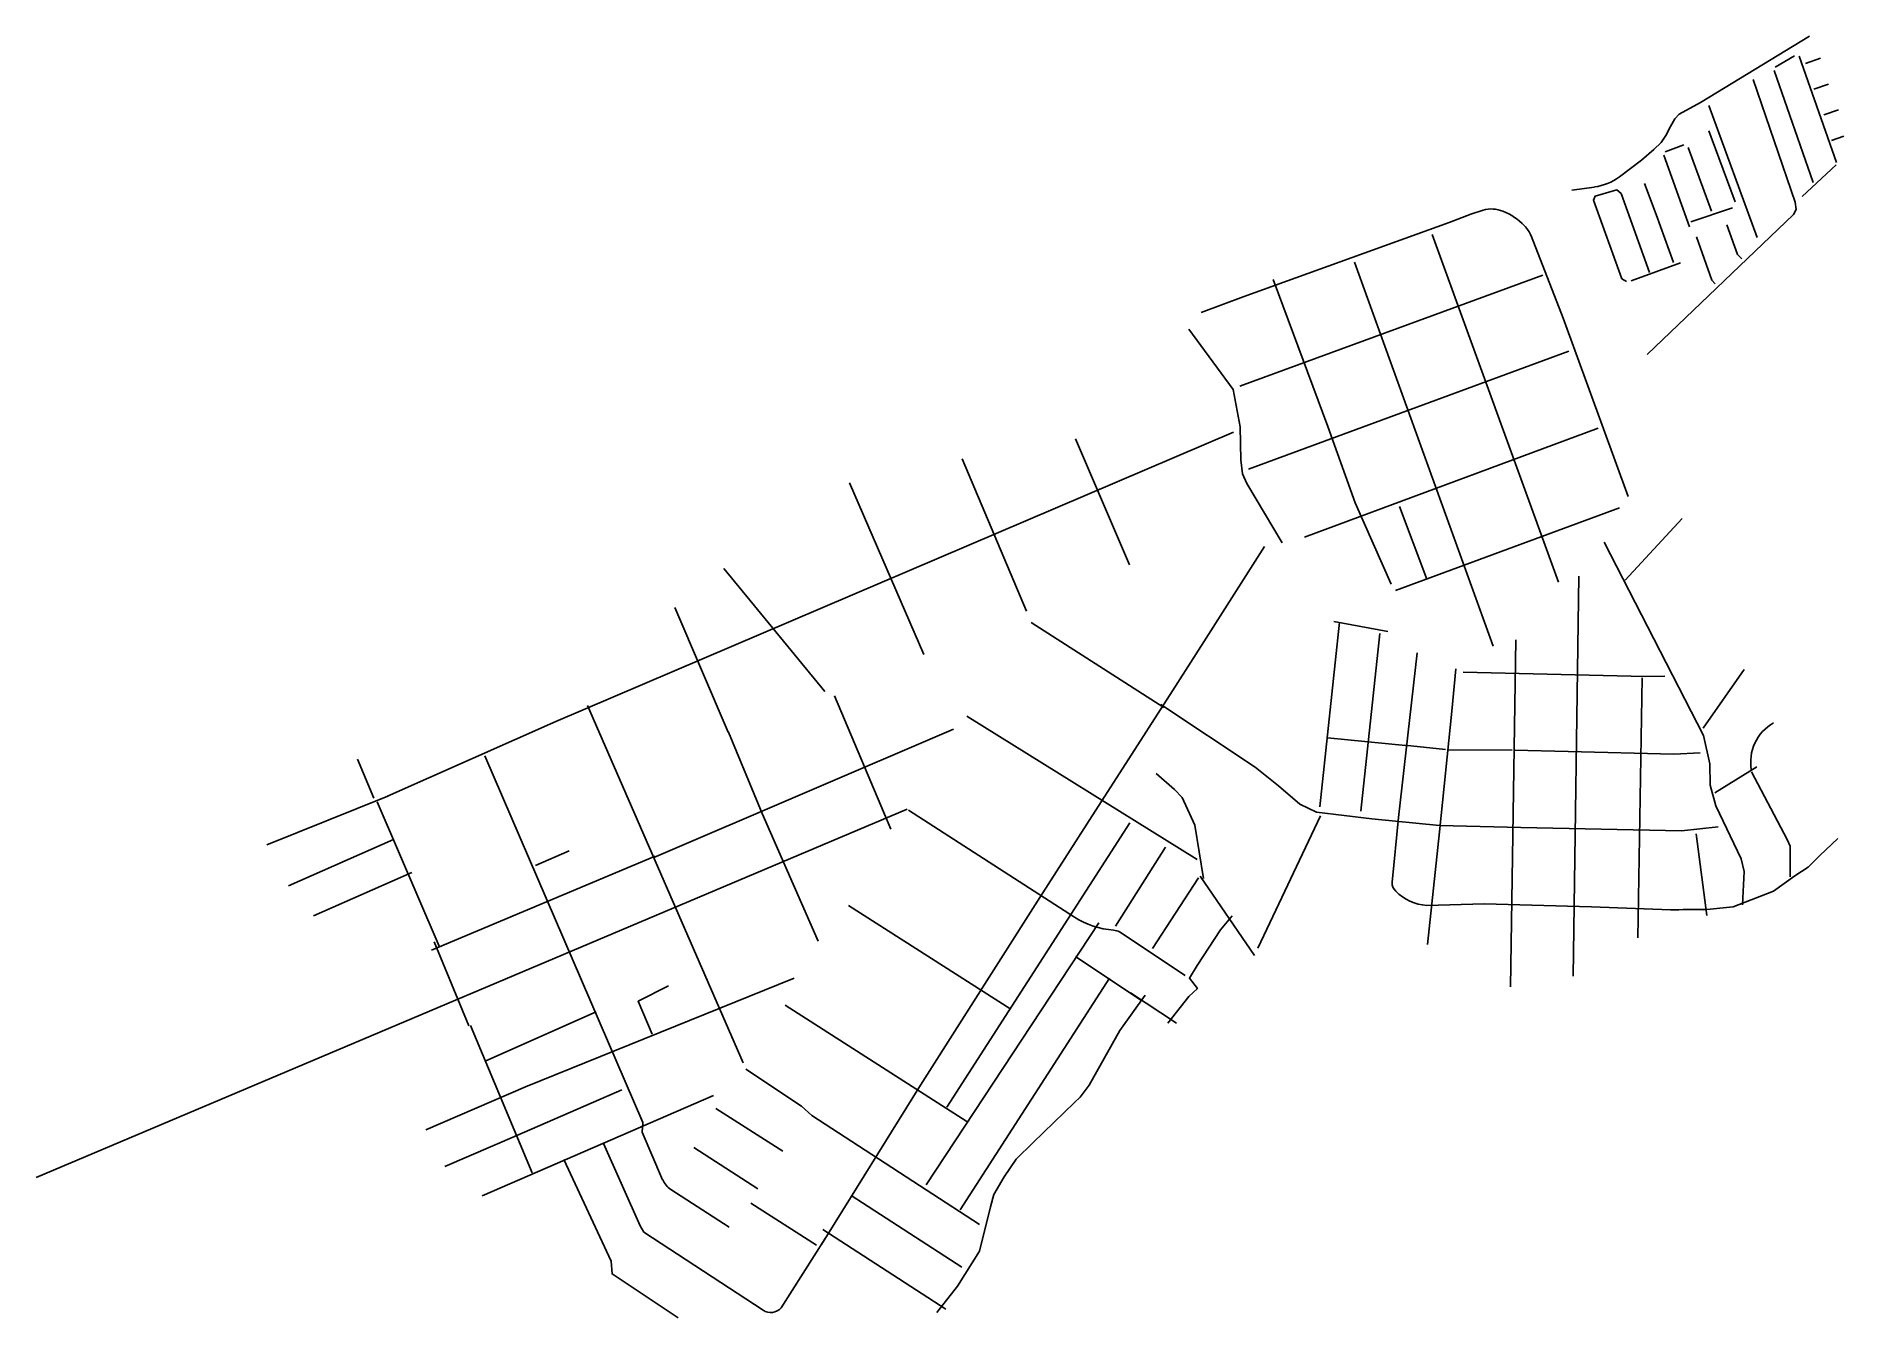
# Model space of a CAD drawing. Header units: metres. Extents: x 334933 to 337503, y 7381666 to 7383488.
import ezdxf

# ---------------------------------------------------------------- set-up
doc = ezdxf.new("R2010")
doc.units = ezdxf.units.M
doc.layers.add('ETAPA 02', color=4, linetype='Continuous', true_color=0x00ffff)
doc.layers.add('ETAPA01', color=41, linetype='Continuous', true_color=0xffecb3)

msp = doc.modelspace()

# ---------------------------------------------------------------- linework, layer by layer
at = {"layer": 'ETAPA 02', "color": 81, "linetype": 'Continuous', "true_color": 0x9fff7f}
for p, q in [((337299.3, 7383393.8), (337454.3, 7383488.3)), ((337269.2, 7383377.2), (337299.3, 7383393.8)), ((337257, 7383359.8), (337262.7, 7383370.9)), ((337262.7, 7383370.9), (337269.2, 7383377.2)), ((337243.7, 7383336.9), (337250.3, 7383347)), ((337250.3, 7383347), (337257, 7383359.8)), ((337215.5, 7383312), (337233.3, 7383327)), ((337233.3, 7383327), (337243.7, 7383336.9)), ((337184.1, 7383288.4), (337215.5, 7383312)), ((337116.5, 7383269.3), (337148.7, 7383273.8)), ((336972.8, 7383235.4), (336990.2, 7383240.8)), ((336648.9, 7383117.9), (336941.9, 7383223.6)), ((336941.9, 7383223.6), (336972.8, 7383235.4)), ((337058.5, 7383204.2), (337104.2, 7383087.2)), ((336589.3, 7383095.5), (336648.9, 7383117.9)), ((337104.2, 7383087.2), (337196.8, 7382833.8)), ((336896.4, 7382611.5), (336869.9, 7382377.3)), ((335570.6, 7382465.2), (335795.1, 7381944)), ((336172.9, 7382387.8), (336409, 7382236)), ((336869.9, 7382377.3), (336861, 7382285.4)), ((336910.3, 7382252.6), (336991.8, 7382254.9)), ((336991.8, 7382254.9), (337144.4, 7382250.6)), ((337144.4, 7382250.6), (337256.6, 7382246.1)), ((336473.2, 7382214.9), (336566.7, 7382152.7)), ((335795.1, 7381944), (335794.5, 7381930)), ((335794.5, 7381930), (335823.5, 7381862.6)), ((335835.1, 7381848.5), (335918, 7381794.9))]:
    msp.add_line(p, q, dxfattribs=at)
for points in [[(337405.7, 7383444.3), (337433.2, 7383460.5)], [(337492.9, 7383308.9), (337439.8, 7383459.7)], [(337448.8, 7383449.5), (337469.9, 7383457)], [(337374.2, 7383426.6), (337434.1, 7383252.3)], [(337404.2, 7383439.3), (337459.8, 7383280.1)], [(337460.6, 7383412.7), (337481.6, 7383420.1)], [(337311.5, 7383389.8), (337379.9, 7383202.1)], [(337474.7, 7383376.3), (337495.7, 7383383.7)], [(337311.1, 7383353.9), (337314.8, 7383344.5), (337348.6, 7383252.8)], [(337485.6, 7383339.9), (337503.3, 7383346.1)], [(337247.5, 7383319.2), (337283.9, 7383217.3)], [(337249.2, 7383323.9), (337275.9, 7383333.7)], [(337281.8, 7383329.8), (337314.9, 7383239.4)], [(337444, 7383260.1), (337492.5, 7383305.3)], [(337226.7, 7383152.3), (337186.5, 7383264.5), (337180.3, 7383269.6), (337149.8, 7383261), (337147.3, 7383255.1), (337187.5, 7383143.5), (337194.3, 7383139.3)], [(337219.7, 7383278.7), (337236.6, 7383234.6), (337260.9, 7383166.4)], [(337223.7, 7383035.7), (337431.9, 7383234.6), (337435.5, 7383241.9), (337434.1, 7383252.3)], [(337285.8, 7383224.4), (337344.8, 7383244.3)], [(337337.1, 7383219.9), (337351.9, 7383177.7), (337358, 7383171.7)], [(336917.7, 7383206.5), (337097.3, 7382712.1)], [(337293.8, 7383202.8), (337315.5, 7383141.5), (337320.3, 7383136.2)], [(336807.2, 7383167), (337004.7, 7382621)], [(337270.9, 7383165.9), (337200.8, 7383140.5)], [(336644.3, 7382990.9), (337075.1, 7383148.5)], [(337112.1, 7383040.5), (336656.6, 7382872.9)], [(336736.1, 7382776), (337153.9, 7382930.9)], [(336635.3, 7382925.2), (335671.6, 7382514.1), (335432.2, 7382407.7)], [(336410.6, 7382915.9), (336487.5, 7382736.8)], [(336249.2, 7382887.6), (336341, 7382670.6)], [(336089.2, 7382853.1), (336194.7, 7382609.1)], [(336865.9, 7382700), (337184.1, 7382817.8)], [(336871.6, 7382819.4), (336910.4, 7382716.5)], [(337126.6, 7382720.5), (337118.2, 7382152.1)], [(337037, 7382629.9), (337029.1, 7382136.7)], [(336911.1, 7382196.8), (336928.1, 7382357.1), (336945.8, 7382528.7), (336951.7, 7382588.9)], [(336961.8, 7382583.9), (337220.7, 7382578), (337248.8, 7382578.3)], [(337216.4, 7382576), (337210.2, 7382206.4)], [(336256.2, 7382521.7), (336583.4, 7382317.7)], [(336227.8, 7381965.8), (336488, 7382369.7)], [(336832, 7382375.6), (336928.1, 7382366.1), (337043.7, 7382363.3), (337272.5, 7382358.4), (337324.4, 7382364.2)], [(335494.6, 7382188.7), (335812.8, 7382322.4)], [(335642.6, 7382309.4), (335690.4, 7382329.9)], [(336467.7, 7382222.8), (336538.8, 7382335.4)], [(336520.1, 7382191.3), (336585.3, 7382291.5)], [(336087.7, 7382252.6), (336318.6, 7382105.2)], [(336410.7, 7382179.9), (336503.7, 7382117.9)], [(336246.5, 7381819.9), (336459, 7382148.9)], [(335997.8, 7382110.9), (336256, 7381945.2)], [(335941.7, 7382019.7), (336021.1, 7381967), (336035.8, 7381953.8), (336273.9, 7381799.1)], [(335899, 7381964), (335994.5, 7381903.1)], [(335867.9, 7381908.3), (335959, 7381849.5)], [(335949, 7381829.2), (336042.3, 7381769.7)], [(336091.8, 7381840.3), (336249.1, 7381738.2)]]:
    msp.add_lwpolyline(points, dxfattribs=at)
for centre, radius, start, end in [((337138.1, 7383350.1), 77, 277.9452, 306.7281), ((336876, 7382284), 15, 174.482, 228.6212), ((336914, 7382319.5), 67, 224.3058, 266.8028), ((336473, 7382335.5), 118.3, 237.2519, 266.0206), ((335853.5, 7381875.5), 32.6, 203.2664, 235.6663)]:
    msp.add_arc(centre, radius, start, end, dxfattribs=at)
at = {"layer": 'ETAPA 02', "color": 81, "linetype": 'Continuous', "true_color": 0x9fff7f, "extrusion": (0, 0, -1)}
for centre, radius, start, end in [((-337002.5, 7383201.3), 41.3, 72.7814, 112.7182), ((-336982.7, 7383154.1), 92.6, 112.7182, 135.7566), ((-337016.6, 7383187), 45.3, 135.7566, 157.7932), ((-337289.3, 7381355), 891.7, 87.8962, 91.0325), ((-336463.4, 7382198), 19.4, 93.9794, 120.0891)]:
    msp.add_arc(centre, radius, start, end, dxfattribs=at)
at = {"layer": 'ETAPA01', "color": 81, "true_color": 0x9fff7f}
for p, q in [((335739.3, 7381914.1), (335791.3, 7381796.9)), ((335791.3, 7381796.9), (335796.6, 7381788)), ((335796.6, 7381788), (335966.3, 7381677)), ((335992.1, 7381680.6), (336054.8, 7381778.9))]:
    msp.add_line(p, q, dxfattribs=at)
for points in [[(336691.5, 7383142.3), (336769.4, 7382933.3), (336808.5, 7382825), (336859.3, 7382709.2)], [(336572, 7383071.5), (336634.9, 7382986), (336644.6, 7382932.7), (336645.8, 7382885.8), (336648.3, 7382866.2), (336654.1, 7382852.3), (336704.4, 7382767.9)], [(337273.5, 7382802.7), (337192.4, 7382714.9)], [(336190.1, 7381997.2), (336359.7, 7382263.6), (336438.6, 7382386.6), (336478, 7382447.8), (336548.5, 7382557.7), (336592.9, 7382627.2), (336679.5, 7382762.8)], [(337162.5, 7382768.9), (337303.9, 7382494.2), (337312.7, 7382453.9), (337313.4, 7382423.4), (337321.1, 7382393.9), (337357.2, 7382318.6), (337361.5, 7382300.6), (337359.4, 7382253.3)], [(335910.6, 7382731.3), (336054.1, 7382556.4)], [(335840.6, 7382676.2), (335916.8, 7382498.6)], [(336347.6, 7382654.7), (336536, 7382533.7)], [(336786.1, 7382655), (336758.1, 7382392.9)], [(336778.1, 7382656.1), (336855, 7382641.7)], [(336843.4, 7382639.1), (336816.2, 7382386.4)], [(337361.6, 7382588.1), (337303, 7382504.4)], [(336067.8, 7382550.7), (336148, 7382360.7)], [(335937.8, 7382028.8), (335716.4, 7382536.7)], [(336531.9, 7382538.1), (336666.3, 7382449.2), (336699.4, 7382422.6), (336729.5, 7382396.3), (336753.5, 7382385.1), (336832, 7382375.6)], [(335811, 7382320.7), (336237, 7382503)], [(335917.2, 7382499), (335965.1, 7382383)], [(336769.1, 7382490.6), (336880.1, 7382479.7)], [(336878.6, 7382480.4), (336936.9, 7382474.4)], [(336941.1, 7382473.5), (337031.7, 7382473.1)], [(337034.9, 7382473.3), (337111.3, 7382471.4), (337261.4, 7382467.5), (337299.2, 7382469.4)], [(335389.7, 7382460.2), (335412.8, 7382405)], [(336525.1, 7382440.1), (336551.5, 7382417.5), (336562.2, 7382405.7), (336580.4, 7382366.5), (336592.8, 7382290.8)], [(337319.6, 7382412.6), (337379.5, 7382449.3)], [(337372.2, 7382442.2), (337422.9, 7382346.4), (337427.1, 7382336.6), (337427.1, 7382293.3)], [(336171, 7382389.4), (334932.5, 7381865.8)], [(335432.7, 7382407.9), (335260.6, 7382338.6)], [(335417.6, 7382399.7), (335505.6, 7382194.8)], [(335965.1, 7382383), (336044.5, 7382201.5)], [(336669.7, 7382191.6), (336758.8, 7382379.9)], [(335291.3, 7382280.5), (335440.9, 7382346)], [(337293.5, 7382354.4), (337308.3, 7382238.2)], [(337303.5, 7382246.4), (337345.8, 7382250.7), (337403.3, 7382272.7), (337433.5, 7382294.7), (337452.7, 7382307), (337469.3, 7382323.6), (337494.8, 7382347.5)], [(335327.1, 7382237.8), (335466.7, 7382299.3)], [(336588.1, 7382294.3), (336665.2, 7382181.5)], [(336541.8, 7382085.1), (336572, 7382122.9), (336583.9, 7382134.5), (336572.5, 7382149.3), (336583.7, 7382167.3), (336617, 7382217.7), (336633.4, 7382237.7)], [(336443.9, 7382227.6), (336198.3, 7381855.3)], [(335498.6, 7382200.8), (335547.7, 7382081.4)], [(335486.7, 7381933.3), (335628.4, 7381994.6), (336010.6, 7382149.1)], [(335831.7, 7382138.3), (335788.5, 7382116.3), (335808.5, 7382069.3)], [(336213.5, 7381674), (336242.6, 7381711.2), (336273.9, 7381760.8), (336289.5, 7381824), (336294.7, 7381841.6), (336309, 7381866.8), (336326, 7381891.8), (336350.6, 7381915.3), (336409.3, 7381972.2), (336417.2, 7381979.7), (336430.2, 7381997.1), (336473.5, 7382074.9), (336509.6, 7382124.7)], [(336489, 7382128.3), (336554.2, 7382085.2)], [(335550.1, 7382081.9), (335637.9, 7381872.2)], [(335571.9, 7382031.7), (335728.8, 7382101.2)], [(335513.8, 7381881.2), (335615.9, 7381925.3), (335765.3, 7381990.2)], [(335566.7, 7381839.5), (335895.9, 7381982.2)], [(336190.1, 7381997.2), (336049.6, 7381770.5)], [(335682.9, 7381891.5), (335750.5, 7381746.6), (335751.6, 7381728.7), (335845.6, 7381666.2)], [(336051.3, 7381792), (336226.4, 7381678.6)]]:
    msp.add_lwpolyline(points, dxfattribs=at)
for centre, radius, start, end in [((337434.8, 7382456.3), 64, 119.3499, 190.7318), ((335977.1, 7381693.5), 19.8, 236.8043, 319.1211)]:
    msp.add_arc(centre, radius, start, end, dxfattribs=at)

doc.saveas('drawing.dxf')
